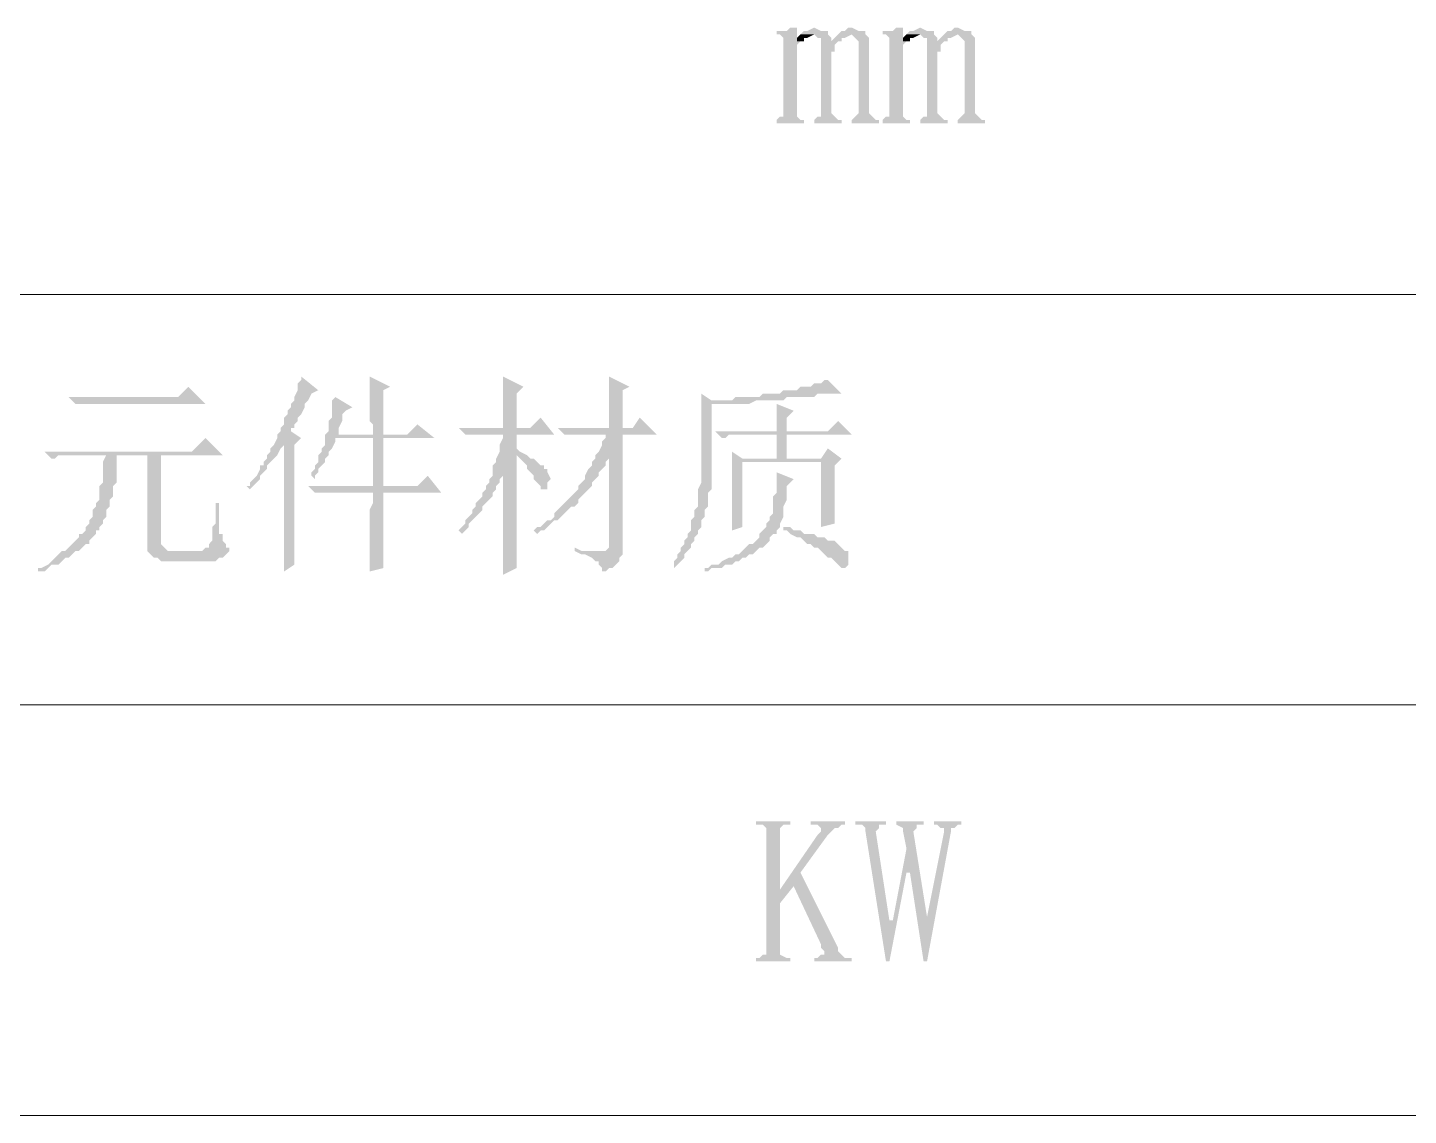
# Model space of a CAD drawing. Header units: millimetres. Extents: x 6 to 291, y 3 to 207.
# Drawn here: x 229.57 to 246.67, y 157.14 to 170.6 of the extents above; entities that cross this region are included whole.
import ezdxf

# ---------------------------------------------------------------- set-up
doc = ezdxf.new("R2010")
doc.units = ezdxf.units.MM

msp = doc.modelspace()

# ---------------------------------------------------------------- hatches: boundary and pattern name
at = {"true_color": 0x00b8b8}
h = msp.add_hatch(color=132, dxfattribs=at)
h.dxf.hatch_style = 2
h.paths.add_polyline_path([(239.098526, 170.603333), (239.013859, 170.603333), (238.971526, 170.561), (238.844526, 170.561), (238.844526, 170.518667), (238.886859, 170.518667), (238.929192, 170.476333), (238.929192, 169.545), (238.929192, 169.502667), (238.886859, 169.502667), (238.844526, 169.460333), (238.844526, 169.418), (239.183192, 169.418), (239.183192, 169.460333), (239.140859, 169.460333), (239.098526, 169.502667), (239.098526, 170.307), (239.098526, 170.391667), (239.140859, 170.434), (239.098526, 170.434)])
h = msp.add_hatch(color=132, dxfattribs=at)
h.dxf.hatch_style = 2
h.paths.add_polyline_path([(239.310192, 170.603333), (239.225526, 170.561), (239.183192, 170.561), (239.140859, 170.518667), (239.310192, 170.518667), (239.352526, 170.476333), (239.394859, 170.476333), (239.394859, 170.434), (239.521859, 170.434), (239.521859, 170.476333), (239.479526, 170.518667), (239.479526, 170.561), (239.394859, 170.561)])
h = msp.add_hatch(color=132, dxfattribs=at)
h.dxf.hatch_style = 2
h.paths.add_polyline_path([(239.775859, 170.603333), (239.733526, 170.603333), (239.691192, 170.561), (239.648859, 170.561), (239.606526, 170.518667), (239.564192, 170.476333), (239.521859, 170.434), (239.394859, 170.434), (239.394859, 169.545), (239.394859, 169.502667), (239.352526, 169.502667), (239.310192, 169.460333), (239.310192, 169.418), (239.648859, 169.418), (239.648859, 169.460333), (239.606526, 169.460333), (239.564192, 169.502667), (239.521859, 169.545), (239.521859, 170.307), (239.564192, 170.307), (239.564192, 170.391667), (239.606526, 170.434), (239.648859, 170.434), (239.648859, 170.476333), (239.691192, 170.476333), (239.775859, 170.518667), (239.945192, 170.518667), (239.945192, 170.561), (239.860526, 170.561)])
h = msp.add_hatch(color=132, dxfattribs=at)
h.dxf.hatch_style = 2
h.paths.add_polyline_path([(240.410859, 170.603333), (240.326192, 170.603333), (240.283859, 170.561), (240.156859, 170.561), (240.156859, 170.518667), (240.199192, 170.518667), (240.241526, 170.476333), (240.241526, 169.545), (240.241526, 169.502667), (240.199192, 169.502667), (240.156859, 169.460333), (240.156859, 169.418), (240.495526, 169.418), (240.495526, 169.460333), (240.453192, 169.460333), (240.410859, 169.502667), (240.410859, 170.307), (240.410859, 170.391667), (240.453192, 170.434), (240.410859, 170.434)])
h = msp.add_hatch(color=132, dxfattribs=at)
h.dxf.hatch_style = 2
h.paths.add_polyline_path([(240.622526, 170.603333), (240.537859, 170.561), (240.495526, 170.561), (240.453192, 170.518667), (240.622526, 170.518667), (240.664859, 170.476333), (240.707192, 170.476333), (240.707192, 170.434), (240.834192, 170.434), (240.834192, 170.476333), (240.791859, 170.518667), (240.791859, 170.561), (240.707192, 170.561)])
h = msp.add_hatch(color=132, dxfattribs=at)
h.dxf.hatch_style = 2
h.paths.add_polyline_path([(241.088192, 170.603333), (241.045859, 170.603333), (241.003526, 170.561), (240.961192, 170.561), (240.918859, 170.518667), (240.876526, 170.476333), (240.834192, 170.434), (240.707192, 170.434), (240.707192, 169.545), (240.707192, 169.502667), (240.664859, 169.502667), (240.622526, 169.460333), (240.622526, 169.418), (240.961192, 169.418), (240.961192, 169.460333), (240.918859, 169.460333), (240.876526, 169.502667), (240.834192, 169.545), (240.834192, 170.307), (240.876526, 170.307), (240.876526, 170.391667), (240.918859, 170.434), (240.961192, 170.434), (240.961192, 170.476333), (241.003526, 170.476333), (241.088192, 170.518667), (241.257526, 170.518667), (241.257526, 170.561), (241.172859, 170.561)])
h = msp.add_hatch(color=132, dxfattribs=at)
h.dxf.hatch_style = 2
h.paths.add_polyline_path([(239.140859, 170.518667), (239.098526, 170.476333), (239.098526, 170.434), (239.183192, 170.434), (239.183192, 170.476333), (239.225526, 170.476333), (239.310192, 170.518667)])
h = msp.add_hatch(color=132, dxfattribs=at)
h.dxf.hatch_style = 2
h.paths.add_polyline_path([(239.945192, 170.518667), (239.775859, 170.518667), (239.818192, 170.476333), (239.860526, 170.434), (239.860526, 169.545), (239.818192, 169.502667), (239.775859, 169.460333), (239.775859, 169.418), (240.114526, 169.418), (240.114526, 169.460333), (240.072192, 169.460333), (240.029859, 169.502667), (239.987526, 169.545), (239.987526, 170.349333), (239.987526, 170.476333)])
h = msp.add_hatch(color=132, dxfattribs=at)
h.dxf.hatch_style = 2
h.paths.add_polyline_path([(240.453192, 170.518667), (240.410859, 170.476333), (240.410859, 170.434), (240.495526, 170.434), (240.495526, 170.476333), (240.537859, 170.476333), (240.622526, 170.518667)])
h = msp.add_hatch(color=132, dxfattribs=at)
h.dxf.hatch_style = 2
h.paths.add_polyline_path([(241.257526, 170.518667), (241.088192, 170.518667), (241.130526, 170.476333), (241.172859, 170.434), (241.172859, 169.545), (241.130526, 169.502667), (241.088192, 169.460333), (241.088192, 169.418), (241.426859, 169.418), (241.426859, 169.460333), (241.384526, 169.460333), (241.342192, 169.502667), (241.299859, 169.545), (241.299859, 170.349333), (241.299859, 170.476333)])
h = msp.add_hatch(color=132, dxfattribs=at)
h.dxf.hatch_style = 2
h.paths.add_polyline_path([(231.563192, 166.158333), (231.436192, 166.031333), (230.081526, 166.031333), (230.166192, 165.946667), (231.774859, 165.946667)])
h = msp.add_hatch(color=132, dxfattribs=at)
h.dxf.hatch_style = 2
h.paths.add_polyline_path([(232.960192, 166.285333), (232.960192, 166.243), (232.917859, 166.200667), (232.917859, 166.116), (232.875526, 166.031333), (232.875526, 165.989), (232.833192, 165.946667), (232.833192, 165.904333), (232.790859, 165.862), (232.790859, 165.819667), (232.748526, 165.777333), (232.748526, 165.692667), (232.706192, 165.650333), (232.706192, 165.608), (232.663859, 165.565667), (232.663859, 165.523333), (232.621526, 165.438667), (232.579192, 165.396333), (232.579192, 165.354), (232.536859, 165.311667), (232.536859, 165.269333), (232.494526, 165.227), (232.494526, 165.184667), (232.452192, 165.184667), (232.452192, 165.142333), (232.409859, 165.057667), (232.367526, 165.015333), (232.325192, 164.973), (232.325192, 164.930667), (232.282859, 164.930667), (232.325192, 164.888333), (232.367526, 164.930667), (232.409859, 164.973), (232.452192, 165.015333), (232.452192, 165.057667), (232.494526, 165.1), (232.536859, 165.142333), (232.536859, 165.184667), (232.579192, 165.227), (232.621526, 165.269333), (232.663859, 165.311667), (232.706192, 165.396333), (232.748526, 165.438667), (232.875526, 165.438667), (232.960192, 165.523333), (232.833192, 165.608), (232.833192, 165.650333), (232.875526, 165.650333), (232.875526, 165.692667), (232.917859, 165.735), (232.917859, 165.777333), (232.960192, 165.819667), (233.002526, 165.904333), (233.002526, 165.946667), (233.044859, 165.989), (233.087192, 166.073667), (233.171859, 166.116)])
h = msp.add_hatch(color=132, dxfattribs=at)
h.dxf.hatch_style = 2
h.paths.add_polyline_path([(233.806859, 166.285333), (233.806859, 165.735), (233.849192, 165.692667), (233.849192, 165.565667), (233.425859, 165.565667), (233.976192, 165.565667), (233.976192, 166.116), (234.060859, 166.158333)])
h = msp.add_hatch(color=132, dxfattribs=at)
h.dxf.hatch_style = 2
h.paths.add_polyline_path([(235.457859, 166.285333), (235.457859, 165.650333), (235.627192, 165.650333), (235.627192, 166.073667), (235.711859, 166.158333)])
h = msp.add_hatch(color=132, dxfattribs=at)
h.dxf.hatch_style = 2
h.paths.add_polyline_path([(236.770192, 166.285333), (236.770192, 165.650333), (236.939526, 165.650333), (236.939526, 166.116), (237.024192, 166.158333)])
h = msp.add_hatch(color=132, dxfattribs=at)
h.dxf.hatch_style = 2
h.paths.add_polyline_path([(239.479526, 166.243), (239.437192, 166.243), (239.394859, 166.200667), (239.310192, 166.200667), (239.267859, 166.158333), (239.140859, 166.158333), (239.098526, 166.116), (238.929192, 166.116), (238.886859, 166.073667), (238.675192, 166.073667), (238.632859, 166.031333), (238.336526, 166.031333), (238.294192, 165.989), (238.040192, 165.989), (238.929192, 165.989), (238.971526, 166.031333), (239.310192, 166.031333), (239.352526, 166.073667), (239.648859, 166.073667)])
h = msp.add_hatch(color=132, dxfattribs=at)
h.dxf.hatch_style = 2
h.paths.add_polyline_path([(233.383526, 166.031333), (233.341192, 165.989), (233.341192, 165.777333), (233.298859, 165.735), (233.298859, 165.608), (233.256526, 165.565667), (233.976192, 165.565667), (233.425859, 165.565667), (233.425859, 165.650333), (233.468192, 165.735), (233.468192, 165.819667), (233.510526, 165.862), (233.595192, 165.904333)])
h = msp.add_hatch(color=132, dxfattribs=at)
h.dxf.hatch_style = 2
h.paths.add_polyline_path([(237.913192, 166.073667), (237.913192, 165.354), (237.913192, 164.973), (237.870859, 164.888333), (237.870859, 164.676667), (237.828526, 164.634333), (237.828526, 164.549667), (237.786192, 164.507333), (237.786192, 164.380333), (237.743859, 164.338), (237.743859, 164.295667), (237.701526, 164.253333), (237.701526, 164.211), (237.659192, 164.168667), (237.659192, 164.126333), (237.616859, 164.084), (237.616859, 164.041667), (237.574526, 163.999333), (237.574526, 163.914667), (237.616859, 163.957), (237.659192, 163.999333), (237.701526, 164.041667), (237.701526, 164.084), (237.743859, 164.126333), (237.786192, 164.168667), (237.786192, 164.211), (237.828526, 164.253333), (237.828526, 164.295667), (237.870859, 164.338), (237.870859, 164.380333), (237.913192, 164.422667), (237.913192, 164.507333), (237.955526, 164.549667), (237.955526, 164.634333), (237.997859, 164.676667), (237.997859, 164.846), (238.040192, 164.888333), (238.040192, 165.946667), (238.505859, 165.946667), (238.590526, 165.989), (238.675192, 165.989), (238.040192, 165.989)])
h = msp.add_hatch(color=132, dxfattribs=at)
h.dxf.hatch_style = 2
h.paths.add_polyline_path([(238.844526, 165.946667), (238.844526, 165.608), (238.971526, 165.608), (238.971526, 165.777333), (239.056192, 165.862)])
h = msp.add_hatch(color=132, dxfattribs=at)
h.dxf.hatch_style = 2
h.paths.add_polyline_path([(234.399526, 165.692667), (234.272526, 165.565667), (233.256526, 165.565667), (233.256526, 165.438667), (233.214192, 165.396333), (233.214192, 165.354), (233.171859, 165.311667), (233.171859, 165.227), (233.129526, 165.184667), (233.129526, 165.142333), (233.087192, 165.1), (233.087192, 165.057667), (233.129526, 165.015333), (233.129526, 165.057667), (233.171859, 165.1), (233.171859, 165.142333), (233.214192, 165.184667), (233.256526, 165.227), (233.256526, 165.269333), (233.298859, 165.311667), (233.298859, 165.354), (233.341192, 165.396333), (233.383526, 165.481), (233.383526, 165.523333), (234.611192, 165.523333)])
h = msp.add_hatch(color=132, dxfattribs=at)
h.dxf.hatch_style = 2
h.paths.add_polyline_path([(235.923526, 165.777333), (235.796526, 165.650333), (234.907526, 165.650333), (234.992192, 165.565667), (236.092859, 165.565667)])
h = msp.add_hatch(color=132, dxfattribs=at)
h.dxf.hatch_style = 2
h.paths.add_polyline_path([(237.151192, 165.777333), (237.066526, 165.650333), (236.135192, 165.650333), (236.219859, 165.565667), (237.362859, 165.565667)])
h = msp.add_hatch(color=132, dxfattribs=at)
h.dxf.hatch_style = 2
h.paths.add_polyline_path([(239.606526, 165.735), (239.479526, 165.608), (238.082526, 165.608), (238.167192, 165.523333), (238.209526, 165.523333), (238.251859, 165.565667), (239.775859, 165.565667)])
h = msp.add_hatch(color=132, dxfattribs=at)
h.dxf.hatch_style = 2
h.paths.add_polyline_path([(231.774859, 165.523333), (231.605526, 165.354), (229.785192, 165.354), (229.869859, 165.269333), (229.912192, 165.269333), (229.954526, 165.311667), (231.986526, 165.311667)])
h = msp.add_hatch(color=132, dxfattribs=at)
h.dxf.hatch_style = 2
h.paths.add_polyline_path([(233.976192, 164.930667), (233.976192, 165.523333), (233.849192, 165.523333), (233.849192, 164.930667)])
h = msp.add_hatch(color=132, dxfattribs=at)
h.dxf.hatch_style = 2
h.paths.add_polyline_path([(235.627192, 165.565667), (235.457859, 165.565667), (235.457859, 165.523333), (235.415526, 165.438667), (235.415526, 165.354), (235.627192, 165.311667), (235.669526, 165.269333), (235.711859, 165.227), (235.754192, 165.184667), (235.754192, 165.142333), (235.796526, 165.1), (235.838859, 165.057667), (235.838859, 165.015333), (235.881192, 164.973), (235.923526, 164.930667), (235.923526, 164.888333), (236.008192, 164.888333), (236.008192, 164.973), (236.050526, 165.015333), (236.008192, 165.1), (236.008192, 165.142333), (235.965859, 165.142333), (235.965859, 165.184667), (235.923526, 165.184667), (235.881192, 165.227), (235.838859, 165.269333), (235.796526, 165.269333), (235.754192, 165.311667), (235.669526, 165.354), (235.627192, 165.396333)])
h = msp.add_hatch(color=132, dxfattribs=at)
h.dxf.hatch_style = 2
h.paths.add_polyline_path([(236.939526, 165.565667), (236.727859, 165.565667), (236.727859, 165.523333), (236.685526, 165.481), (236.685526, 165.438667), (236.643192, 165.354), (236.600859, 165.311667), (236.770192, 165.269333), (236.770192, 164.168667), (236.727859, 164.126333), (236.643192, 164.126333), (236.939526, 164.126333)])
h = msp.add_hatch(color=132, dxfattribs=at)
h.dxf.hatch_style = 2
h.paths.add_polyline_path([(238.971526, 165.269333), (238.971526, 165.565667), (238.844526, 165.565667), (238.844526, 165.269333)])
h = msp.add_hatch(color=132, dxfattribs=at)
h.dxf.hatch_style = 2
h.paths.add_polyline_path([(230.674192, 165.311667), (230.547192, 165.311667), (230.504859, 165.227), (230.504859, 164.973), (230.462526, 164.930667), (230.462526, 164.761333), (230.420192, 164.719), (230.420192, 164.676667), (230.377859, 164.634333), (230.377859, 164.549667), (230.335526, 164.507333), (230.335526, 164.465), (230.293192, 164.422667), (230.293192, 164.380333), (230.250859, 164.338), (230.208526, 164.338), (230.208526, 164.295667), (230.166192, 164.253333), (230.123859, 164.211), (230.081526, 164.168667), (230.039192, 164.126333), (229.996859, 164.126333), (229.954526, 164.084), (229.912192, 164.041667), (229.869859, 163.999333), (229.827526, 163.957), (229.742859, 163.914667), (229.700526, 163.914667), (229.700526, 163.872333), (229.785192, 163.872333), (229.827526, 163.914667), (229.869859, 163.957), (229.954526, 163.957), (229.996859, 163.999333), (230.039192, 164.041667), (230.081526, 164.041667), (230.123859, 164.084), (230.166192, 164.126333), (230.208526, 164.126333), (230.250859, 164.168667), (230.293192, 164.211), (230.335526, 164.211), (230.335526, 164.253333), (230.377859, 164.295667), (230.420192, 164.338), (230.420192, 164.380333), (230.462526, 164.380333), (230.462526, 164.422667), (230.504859, 164.465), (230.504859, 164.507333), (230.547192, 164.549667), (230.547192, 164.634333), (230.589526, 164.676667), (230.589526, 164.761333), (230.631859, 164.803667), (230.631859, 164.930667), (230.674192, 164.973), (230.674192, 165.227)])
h = msp.add_hatch(color=132, dxfattribs=at)
h.dxf.hatch_style = 2
h.paths.add_polyline_path([(231.224526, 165.311667), (231.055192, 165.311667), (231.055192, 164.126333), (231.097526, 164.084), (231.139859, 164.041667), (231.182192, 164.041667), (231.224526, 163.999333), (231.901859, 163.999333), (231.944192, 164.041667), (231.986526, 164.041667), (232.028859, 164.084), (232.071192, 164.126333), (231.309192, 164.126333), (231.266859, 164.168667), (231.224526, 164.211), (231.224526, 164.295667)])
h = msp.add_hatch(color=132, dxfattribs=at)
h.dxf.hatch_style = 2
h.paths.add_polyline_path([(232.875526, 165.438667), (232.748526, 165.438667), (232.748526, 164.338), (232.748526, 163.872333), (232.875526, 163.957), (232.875526, 164.380333)])
h = msp.add_hatch(color=132, dxfattribs=at)
h.dxf.hatch_style = 2
h.paths.add_polyline_path([(235.415526, 165.354), (235.373192, 165.269333), (235.373192, 165.227), (235.330859, 165.184667), (235.330859, 165.142333), (235.457859, 165.1), (235.457859, 163.83), (235.627192, 163.914667), (235.627192, 163.957), (235.627192, 164.041667), (235.627192, 165.311667)])
h = msp.add_hatch(color=132, dxfattribs=at)
h.dxf.hatch_style = 2
h.paths.add_polyline_path([(236.600859, 165.311667), (236.600859, 165.269333), (236.558526, 165.227), (236.558526, 165.184667), (236.516192, 165.142333), (236.473859, 165.057667), (236.473859, 165.015333), (236.431526, 164.973), (236.389192, 164.930667), (236.389192, 164.888333), (236.346859, 164.846), (236.304526, 164.803667), (236.262192, 164.761333), (236.219859, 164.719), (236.177526, 164.676667), (236.135192, 164.634333), (236.092859, 164.592), (236.092859, 164.549667), (236.050526, 164.507333), (236.008192, 164.507333), (235.965859, 164.465), (235.923526, 164.422667), (235.881192, 164.422667), (235.838859, 164.380333), (235.881192, 164.338), (235.923526, 164.380333), (235.965859, 164.380333), (236.008192, 164.422667), (236.050526, 164.465), (236.092859, 164.507333), (236.135192, 164.507333), (236.177526, 164.549667), (236.219859, 164.592), (236.262192, 164.634333), (236.304526, 164.676667), (236.346859, 164.676667), (236.389192, 164.719), (236.389192, 164.761333), (236.431526, 164.803667), (236.473859, 164.846), (236.516192, 164.888333), (236.558526, 164.930667), (236.558526, 164.973), (236.600859, 165.015333), (236.643192, 165.057667), (236.643192, 165.1), (236.685526, 165.142333), (236.727859, 165.184667), (236.727859, 165.227), (236.770192, 165.269333)])
h = msp.add_hatch(color=132, dxfattribs=at)
h.dxf.hatch_style = 2
h.paths.add_polyline_path([(238.294192, 165.354), (238.294192, 165.227), (239.394859, 165.227), (239.394859, 164.422667), (239.564192, 164.465), (239.564192, 164.507333), (239.564192, 165.184667), (239.648859, 165.269333), (238.421192, 165.269333)])
h = msp.add_hatch(color=132, dxfattribs=at)
h.dxf.hatch_style = 2
h.paths.add_polyline_path([(239.479526, 165.396333), (239.394859, 165.269333), (238.421192, 165.269333), (239.648859, 165.269333)])
h = msp.add_hatch(color=132, dxfattribs=at)
h.dxf.hatch_style = 2
h.paths.add_polyline_path([(235.330859, 165.142333), (235.330859, 165.057667), (235.288526, 165.015333), (235.288526, 164.973), (235.246192, 164.930667), (235.246192, 164.888333), (235.203859, 164.846), (235.203859, 164.803667), (235.161526, 164.761333), (235.119192, 164.719), (235.119192, 164.676667), (235.076859, 164.634333), (235.076859, 164.592), (235.034526, 164.549667), (234.992192, 164.507333), (234.992192, 164.465), (234.949859, 164.422667), (234.907526, 164.380333), (234.949859, 164.338), (234.992192, 164.380333), (235.034526, 164.422667), (235.034526, 164.465), (235.076859, 164.507333), (235.119192, 164.549667), (235.161526, 164.592), (235.203859, 164.634333), (235.203859, 164.676667), (235.246192, 164.719), (235.288526, 164.761333), (235.330859, 164.803667), (235.330859, 164.846), (235.373192, 164.888333), (235.373192, 164.930667), (235.415526, 164.973), (235.415526, 165.015333), (235.457859, 165.057667), (235.457859, 165.1)])
h = msp.add_hatch(color=132, dxfattribs=at)
h.dxf.hatch_style = 2
h.paths.add_polyline_path([(238.294192, 165.227), (238.294192, 164.380333), (238.421192, 164.422667), (238.421192, 165.227), (239.394859, 165.227)])
h = msp.add_hatch(color=132, dxfattribs=at)
h.dxf.hatch_style = 2
h.paths.add_polyline_path([(234.526526, 165.057667), (234.399526, 164.930667), (233.044859, 164.930667), (233.129526, 164.846), (234.695859, 164.846)])
h = msp.add_hatch(color=132, dxfattribs=at)
h.dxf.hatch_style = 2
h.paths.add_polyline_path([(238.844526, 165.1), (238.844526, 164.846), (238.802192, 164.803667), (238.802192, 164.592), (238.759859, 164.549667), (238.759859, 164.507333), (238.717526, 164.465), (238.717526, 164.422667), (238.675192, 164.380333), (238.632859, 164.338), (238.632859, 164.295667), (238.590526, 164.253333), (238.548192, 164.211), (238.505859, 164.211), (238.463526, 164.168667), (238.421192, 164.126333), (238.378859, 164.084), (238.336526, 164.084), (238.294192, 164.041667), (238.251859, 164.041667), (238.167192, 163.999333), (238.124859, 163.957), (238.040192, 163.957), (237.997859, 163.914667), (237.955526, 163.914667), (237.955526, 163.872333), (237.997859, 163.872333), (238.040192, 163.914667), (238.167192, 163.914667), (238.209526, 163.957), (238.294192, 163.957), (238.336526, 163.999333), (238.378859, 163.999333), (238.421192, 164.041667), (238.463526, 164.041667), (238.505859, 164.084), (238.548192, 164.084), (238.590526, 164.126333), (238.632859, 164.168667), (238.675192, 164.168667), (238.717526, 164.211), (238.759859, 164.253333), (238.759859, 164.295667), (238.802192, 164.338), (238.844526, 164.338), (238.844526, 164.380333), (238.886859, 164.422667), (238.886859, 164.465), (238.929192, 164.549667), (238.929192, 164.676667), (238.971526, 164.761333), (238.971526, 164.930667), (239.056192, 165.015333)])
h = msp.add_hatch(color=132, dxfattribs=at)
h.dxf.hatch_style = 2
h.paths.add_polyline_path([(233.976192, 164.846), (233.849192, 164.846), (233.849192, 164.719), (233.806859, 164.634333), (233.806859, 163.872333), (233.976192, 163.914667), (233.976192, 163.957), (233.976192, 164.041667), (233.976192, 164.761333)])
h = msp.add_hatch(color=132, dxfattribs=at)
h.dxf.hatch_style = 2
h.paths.add_polyline_path([(231.944192, 164.719), (231.901859, 164.719), (231.901859, 164.465), (231.859526, 164.422667), (231.859526, 164.253333), (231.817192, 164.211), (231.817192, 164.168667), (231.774859, 164.168667), (231.732526, 164.126333), (231.393859, 164.126333), (232.071192, 164.126333), (232.071192, 164.168667), (232.028859, 164.168667), (232.028859, 164.211), (231.986526, 164.253333), (231.986526, 164.338), (231.944192, 164.338), (231.944192, 164.634333)])
h = msp.add_hatch(color=132, dxfattribs=at)
h.dxf.hatch_style = 2
h.paths.add_polyline_path([(238.929192, 164.422667), (238.929192, 164.380333), (238.971526, 164.380333), (239.013859, 164.338), (239.098526, 164.295667), (239.140859, 164.295667), (239.183192, 164.253333), (239.225526, 164.211), (239.267859, 164.211), (239.310192, 164.168667), (239.352526, 164.168667), (239.394859, 164.126333), (239.437192, 164.084), (239.479526, 164.041667), (239.521859, 164.041667), (239.564192, 163.999333), (239.606526, 163.957), (239.648859, 163.914667), (239.691192, 163.914667), (239.733526, 163.957), (239.733526, 164.126333), (239.691192, 164.126333), (239.648859, 164.168667), (239.606526, 164.211), (239.564192, 164.253333), (239.479526, 164.253333), (239.437192, 164.295667), (239.352526, 164.295667), (239.310192, 164.338), (239.183192, 164.338), (239.140859, 164.380333), (239.056192, 164.380333), (239.013859, 164.422667)])
h = msp.add_hatch(color=132, dxfattribs=at)
h.dxf.hatch_style = 2
h.paths.add_polyline_path([(236.346859, 164.168667), (236.346859, 164.126333), (236.431526, 164.084), (236.473859, 164.084), (236.558526, 164.041667), (236.600859, 163.999333), (236.643192, 163.999333), (236.643192, 163.957), (236.685526, 163.914667), (236.685526, 163.872333), (236.727859, 163.872333), (236.770192, 163.914667), (236.812526, 163.914667), (236.854859, 163.957), (236.897192, 163.999333), (236.897192, 164.041667), (236.939526, 164.084), (236.939526, 164.126333), (236.431526, 164.126333)])
h = msp.add_hatch(color=132, dxfattribs=at)
h.dxf.hatch_style = 2
h.paths.add_polyline_path([(239.013859, 160.782), (238.590526, 160.782), (238.590526, 160.739667), (238.675192, 160.739667), (238.717526, 160.697333), (238.717526, 159.173333), (238.717526, 159.131), (238.675192, 159.131), (238.632859, 159.088667), (238.590526, 159.088667), (238.590526, 159.046333), (239.013859, 159.046333), (239.013859, 159.088667), (238.971526, 159.088667), (238.886859, 159.131), (238.886859, 160.655), (238.886859, 160.697333), (238.929192, 160.739667), (239.013859, 160.739667)])
h = msp.add_hatch(color=132, dxfattribs=at)
h.dxf.hatch_style = 2
h.paths.add_polyline_path([(239.691192, 160.782), (239.267859, 160.782), (239.267859, 160.739667), (239.352526, 160.739667), (239.394859, 160.697333), (239.394859, 160.655), (239.352526, 160.612667), (238.886859, 159.935333), (238.886859, 159.766), (239.056192, 159.977667), (239.140859, 160.147), (239.479526, 160.612667), (239.521859, 160.655), (239.564192, 160.697333), (239.606526, 160.697333), (239.648859, 160.739667), (239.691192, 160.739667)])
h = msp.add_hatch(color=132, dxfattribs=at)
h.dxf.hatch_style = 2
h.paths.add_polyline_path([(240.199192, 160.782), (239.818192, 160.782), (239.818192, 160.739667), (239.902859, 160.739667), (239.945192, 160.697333), (239.945192, 160.655), (240.199192, 159.046333), (240.241526, 159.554333), (240.072192, 160.655), (240.114526, 160.697333), (240.114526, 160.739667), (240.199192, 160.739667)])
h = msp.add_hatch(color=132, dxfattribs=at)
h.dxf.hatch_style = 2
h.paths.add_polyline_path([(240.664859, 160.782), (240.326192, 160.782), (240.326192, 160.739667), (240.410859, 160.697333), (240.410859, 160.655), (240.453192, 160.443333), (240.495526, 160.147), (240.664859, 159.046333), (240.707192, 159.596667), (240.537859, 160.655), (240.580192, 160.697333), (240.580192, 160.739667), (240.664859, 160.739667)])
h = msp.add_hatch(color=132, dxfattribs=at)
h.dxf.hatch_style = 2
h.paths.add_polyline_path([(241.130526, 160.782), (240.791859, 160.782), (240.791859, 160.739667), (240.834192, 160.739667), (240.876526, 160.697333), (240.918859, 160.697333), (240.918859, 160.655), (240.707192, 159.596667), (240.664859, 159.046333), (240.707192, 159.046333), (241.003526, 160.655), (241.003526, 160.697333), (241.045859, 160.697333), (241.088192, 160.739667), (241.130526, 160.739667)])
h = msp.add_hatch(color=132, dxfattribs=at)
h.dxf.hatch_style = 2
h.paths.add_polyline_path([(240.453192, 160.443333), (240.283859, 159.554333), (240.241526, 159.554333), (240.199192, 159.046333), (240.241526, 159.046333), (240.453192, 160.147), (240.495526, 160.147)])
h = msp.add_hatch(color=132, dxfattribs=at)
h.dxf.hatch_style = 2
h.paths.add_polyline_path([(239.140859, 160.147), (239.056192, 159.977667), (239.394859, 159.258), (239.394859, 159.215667), (239.437192, 159.173333), (239.437192, 159.131), (239.394859, 159.131), (239.352526, 159.088667), (239.310192, 159.088667), (239.310192, 159.046333), (239.775859, 159.046333), (239.775859, 159.088667), (239.691192, 159.088667), (239.648859, 159.131), (239.606526, 159.173333), (239.606526, 159.215667)])

# ---------------------------------------------------------------- linework, layer by layer
at = {"color": 8, "lineweight": 0, "true_color": 0x808080}
for points in [[(215.053192, 167.301333), (287.10461, 167.301333)], [(215.053192, 162.221333), (287.10461, 162.221333)], [(215.053192, 157.141333), (287.10461, 157.141333)]]:
    msp.add_lwpolyline(points, dxfattribs=at)

doc.saveas('drawing.dxf')
